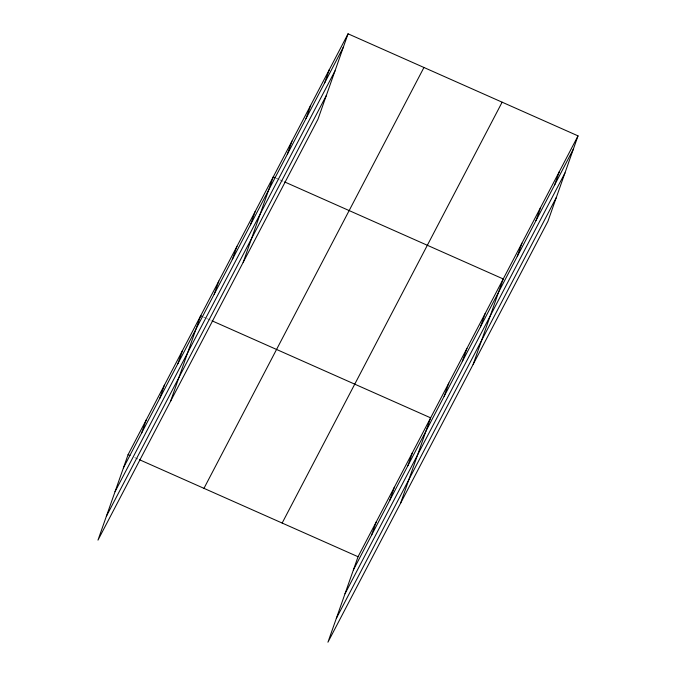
<?xml version="1.0" encoding="UTF-8"?>
<svg xmlns="http://www.w3.org/2000/svg" width="676" height="676" viewBox="0 0 676 676"><rect width="100%" height="100%" fill="white"/><g stroke="black" fill="none" stroke-linecap="round" stroke-linejoin="round"><path stroke-width="0.51" stroke-dasharray="3.38 2.54" d="M276.112 178.16L278.951 179.419M279.906 179.841L283.7 181.523M203.51 317.036L206.357 318.303M207.304 318.726L211.106 320.407M134.71 457.61L138.504 459.291"/><path stroke-width="1.01" d="M348.055 33.8L128.077 454.661L97.978 540.132L317.957 119.272L348.055 33.8L578.022 135.868L547.923 221.339L327.945 642.2L358.043 556.728L578.022 135.868M141.571 433.147L146.219 419.94M159.722 398.426L164.369 385.219M177.873 363.705L182.52 350.498M170.572 401.248L200.671 315.776L202.563 316.621M214.165 294.263L218.813 281.055M232.316 259.542L236.963 246.334M250.466 224.821L255.114 211.613M243.166 262.364L273.265 176.892L275.157 177.737M287.308 154.322L291.964 141.123M306.008 118.553L310.656 105.346M324.708 82.776L329.356 69.577M371.538 535.215L376.194 522.007M389.689 500.493L394.336 487.286M407.839 465.772L412.487 452.565M400.538 503.316L430.637 417.844L212.053 320.83M444.132 396.33L448.788 383.123M462.283 361.609L466.93 348.402M480.433 326.888L485.081 313.681M473.132 364.432L503.231 278.96L284.647 181.945M517.284 256.398L521.931 243.191M535.975 220.621L540.631 207.414M554.675 184.852L559.331 171.645M123.421 467.868L343.408 47.007M115.021 491.714L335.009 70.853M106.369 516.287L326.356 95.426M203.966 488.342L423.945 67.482M282.154 523.047L502.133 102.186M353.387 569.936L573.375 149.075M344.997 593.782L564.975 172.921M336.344 618.354L556.323 197.493M128.077 454.661L129.969 455.506M139.459 459.714L358.043 556.728"/></g></svg>
